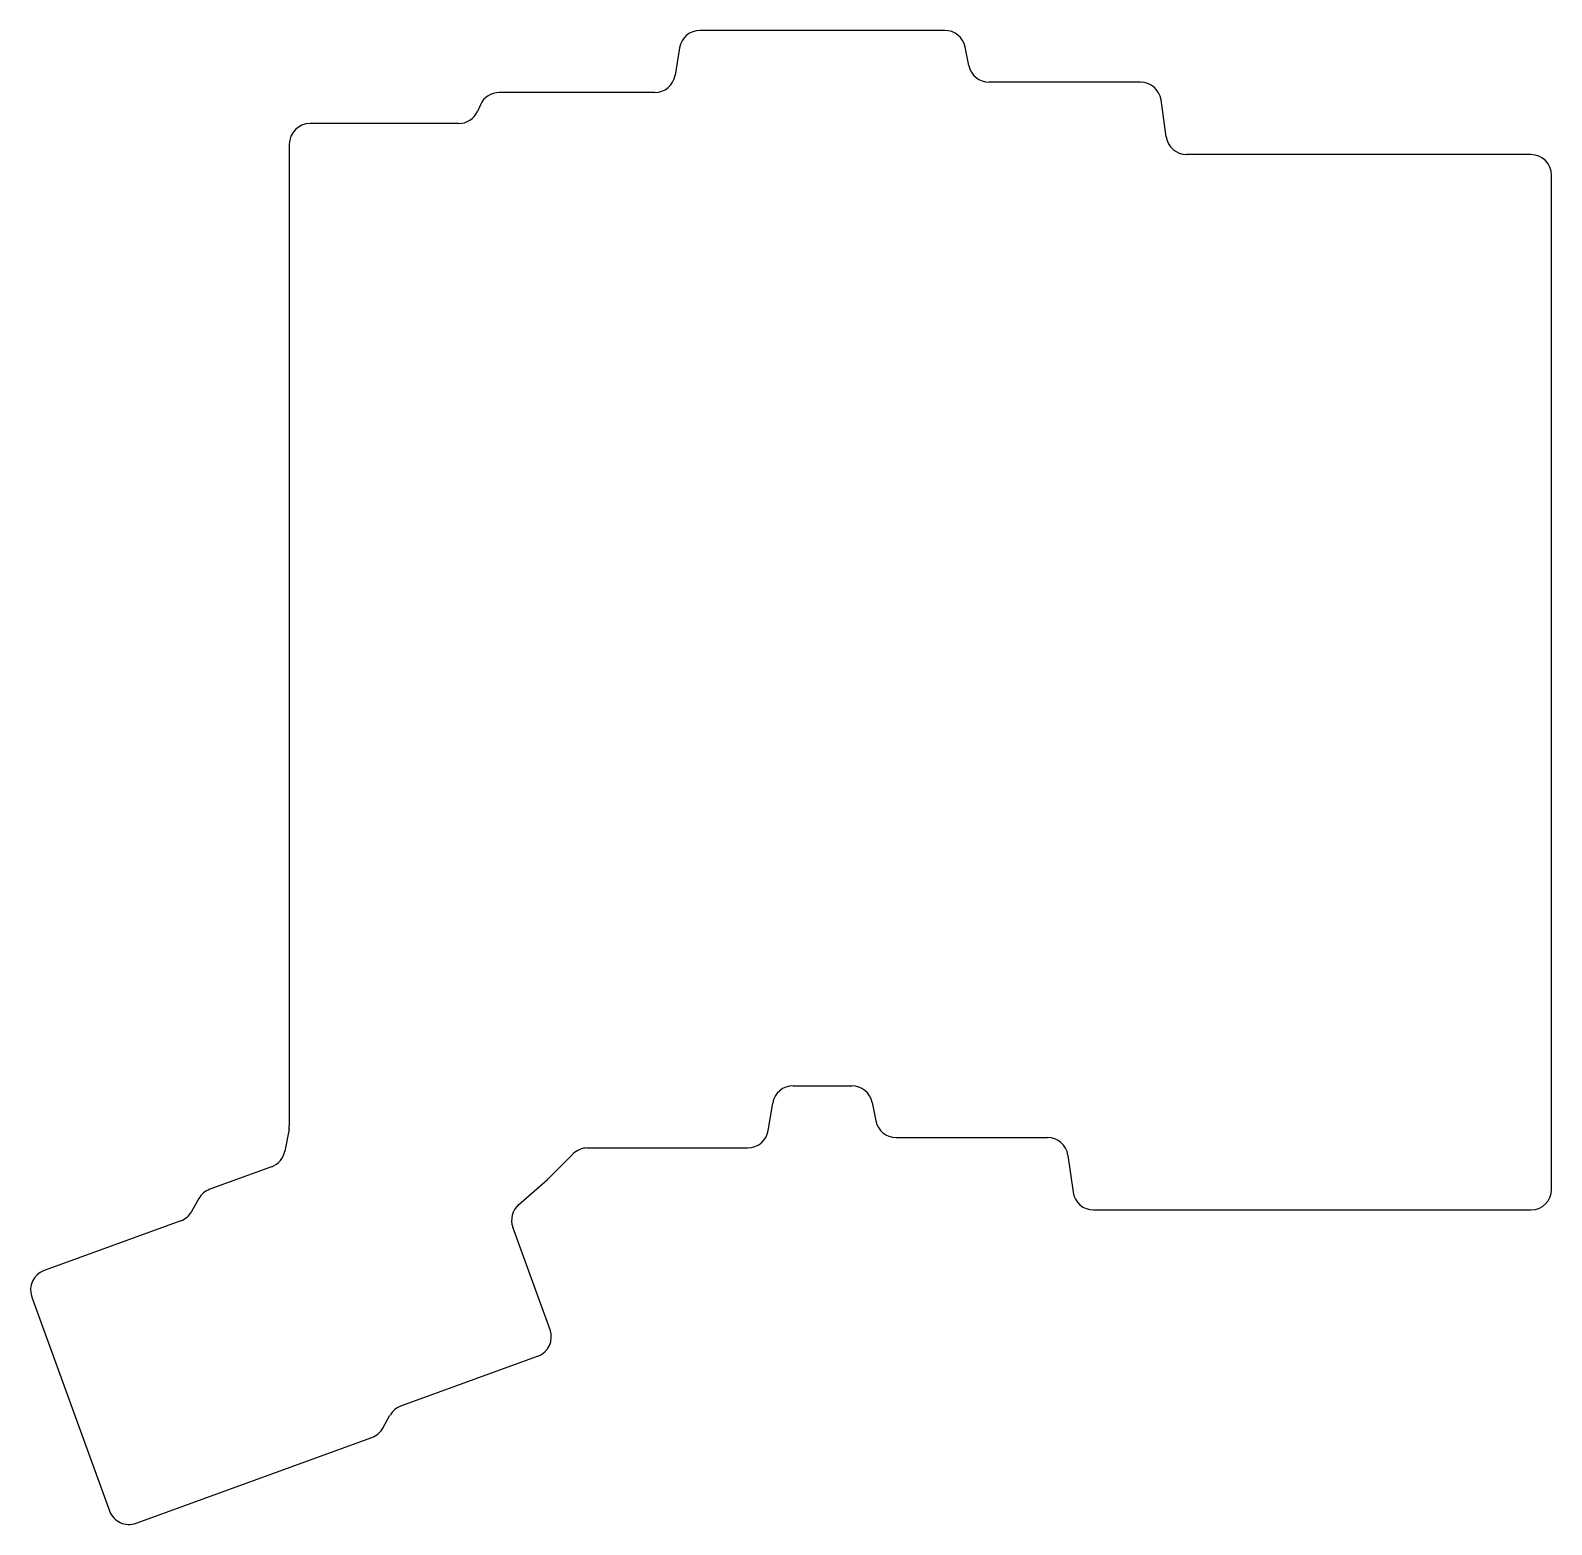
# Model space of a CAD drawing. Header units: millimetres. Extents: x 132 to 280, y -43 to 101.
import ezdxf

# ---------------------------------------------------------------- set-up
doc = ezdxf.new("R2010")
doc.units = ezdxf.units.MM

msp = doc.modelspace()

# ---------------------------------------------------------------- linework, layer by layer
for p, q in [((220.86, 101), (197.19, 101)), ((195.22, 99.33), (194.78, 96.67)), ((223.18, 97.61), (222.82, 99.39)), ((239.77, 96), (225.14, 96)), ((192.81, 95), (177.79, 95)), ((242.25, 90.72), (241.75, 94.28)), ((175.97, 93.82), (175.68, 93.18)), ((173.85, 92), (159.5, 92)), ((157.5, 90), (157.5, -4.82)), ((277.5, 89), (244.23, 89)), ((279.5, -11), (279.5, 87)), ((206.19, -1), (211.86, -1)), ((203.78, -5.33), (204.22, -2.67)), ((213.82, -2.61), (214.18, -4.39)), ((157.47, -5.18), (157.08, -7.3)), ((186.33, -7), (201.81, -7)), ((216.14, -6), (230.77, -6)), ((155.79, -8.82), (149.82, -11)), ((182.55, -9.95), (184.91, -7.59)), ((232.75, -7.72), (233.25, -11.28)), ((179.66, -12.49), (182.45, -10.04)), ((148.76, -11.9), (148.06, -13.14)), ((235.23, -13), (277.5, -13)), ((147, -14.04), (133.79, -18.85)), ((182.7, -24.57), (179.1, -14.67)), ((132.6, -21.41), (140.12, -42.09)), ((168.29, -31.94), (181.5, -27.13)), ((166.54, -34.08), (167.23, -32.84)), ((142.69, -43.28), (165.48, -34.99))]:
    msp.add_line(p, q)
for centre, start, end in [((197.19, 99), 90, 170.5377), ((220.86, 99), 11.3099, 90), ((225.14, 98), 191.3099, 270), ((192.81, 97), 270, 350.5377), ((239.77, 94), 8.1301, 90), ((177.79, 93), 90, 155.7048), ((173.85, 94), 270, 335.7048), ((159.5, 90), 90, 180), ((244.23, 91), 188.1301, 270), ((277.5, 87), 0, 90), ((206.19, -3), 90, 170.5377), ((211.86, -3), 11.3099, 90), ((216.14, -4), 191.3099, 270), ((155.5, -4.82), 349.5968, 0), ((201.81, -5), 270, 350.5377), ((155.11, -6.94), 290, 349.5968), ((186.33, -9), 90, 135), ((230.77, -8), 8.1301, 90), ((181.13, -8.54), 311.1778, 315), ((150.5, -12.88), 110, 150.8151), ((235.23, -11), 188.1301, 270), ((277.5, -11), 270, 0), ((146.32, -12.16), 290, 330.8151), ((180.98, -13.99), 131.1778, 200), ((134.48, -20.73), 110, 200), ((180.82, -25.25), 290, 20), ((168.98, -33.82), 110, 150.8151), ((164.79, -33.11), 290, 330.8151), ((142, -41.4), 200, 290)]:
    msp.add_arc(centre, 2, start, end)

doc.saveas('drawing.dxf')
